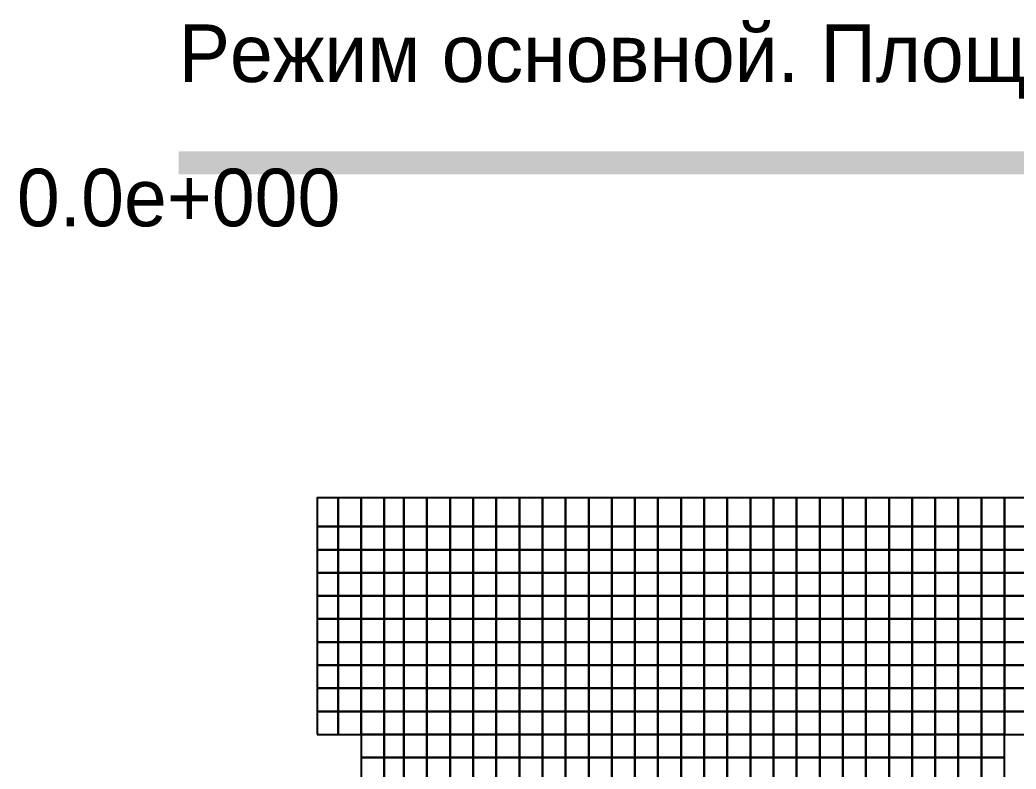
# Model space of a CAD drawing. Extents: x -2.8 to 74.5, y -0.2 to 18.4.
# Drawn here: x -2.75 to 5.87, y 11.9 to 18.39 of the extents above; entities that cross this region are included whole.
import ezdxf
from ezdxf.enums import TextEntityAlignment as Align

# ---------------------------------------------------------------- set-up
doc = ezdxf.new("R2010")
doc.units = 0
doc.header["$MEASUREMENT"] = 0
doc.layers.add('layer_elements', color=7, linetype='Continuous')
doc.layers.add('layer_result_palette', color=7, linetype='Continuous')

msp = doc.modelspace()

# ---------------------------------------------------------------- linework, layer by layer
at = {"layer": 'layer_elements', "color": 171, "true_color": 0x8080ff}
for points in [[(-0.18, 14), (0, 14), (0, 14.25), (-0.18, 14.25)], [(0, 14), (0.2, 14), (0.2, 14.25), (0, 14.25)], [(0.2, 14), (0.4, 14), (0.4, 14.25), (0.2, 14.25)], [(0.4, 14), (0.57, 14), (0.57, 14.25), (0.4, 14.25)], [(0.57, 14), (0.77, 14), (0.77, 14.25), (0.57, 14.25)], [(0.77, 14), (0.97, 14), (0.97, 14.25), (0.77, 14.25)], [(0.97, 14), (1.17, 14), (1.17, 14.25), (0.97, 14.25)], [(1.17, 14), (1.37, 14), (1.37, 14.25), (1.17, 14.25)], [(1.37, 14), (1.57, 14), (1.57, 14.25), (1.37, 14.25)], [(1.57, 14), (1.77, 14), (1.77, 14.25), (1.57, 14.25)], [(1.77, 14), (1.97, 14), (1.97, 14.25), (1.77, 14.25)], [(1.97, 14), (2.17, 14), (2.17, 14.25), (1.97, 14.25)], [(2.17, 14), (2.37, 14), (2.37, 14.25), (2.17, 14.25)], [(2.37, 14), (2.57, 14), (2.57, 14.25), (2.37, 14.25)], [(2.57, 14), (2.77, 14), (2.77, 14.25), (2.57, 14.25)], [(2.77, 14), (2.97, 14), (2.97, 14.25), (2.77, 14.25)], [(2.97, 14), (3.17, 14), (3.17, 14.25), (2.97, 14.25)], [(3.17, 14), (3.37, 14), (3.37, 14.25), (3.17, 14.25)], [(3.37, 14), (3.57, 14), (3.57, 14.25), (3.37, 14.25)], [(3.57, 14), (3.77, 14), (3.77, 14.25), (3.57, 14.25)], [(3.77, 14), (3.97, 14), (3.97, 14.25), (3.77, 14.25)], [(3.97, 14), (4.17, 14), (4.17, 14.25), (3.97, 14.25)], [(4.17, 14), (4.37, 14), (4.37, 14.25), (4.17, 14.25)], [(4.37, 14), (4.57, 14), (4.57, 14.25), (4.37, 14.25)], [(4.57, 14), (4.77, 14), (4.77, 14.25), (4.57, 14.25)], [(4.77, 14), (4.97, 14), (4.97, 14.25), (4.77, 14.25)], [(4.97, 14), (5.17, 14), (5.17, 14.25), (4.97, 14.25)], [(5.17, 14), (5.37, 14), (5.37, 14.25), (5.17, 14.25)], [(5.37, 14), (5.57, 14), (5.57, 14.25), (5.37, 14.25)], [(5.57, 14), (5.77, 14), (5.77, 14.25), (5.57, 14.25)], [(5.77, 14), (5.97, 14), (5.97, 14.25), (5.77, 14.25)], [(-0.18, 13.8), (0, 13.8), (0, 14), (-0.18, 14)], [(0, 13.8), (0.2, 13.8), (0.2, 14), (0, 14)], [(0.2, 13.8), (0.4, 13.8), (0.4, 14), (0.2, 14)], [(0.4, 13.8), (0.57, 13.8), (0.57, 14), (0.4, 14)], [(0.57, 13.8), (0.77, 13.8), (0.77, 14), (0.57, 14)], [(0.77, 13.8), (0.97, 13.8), (0.97, 14), (0.77, 14)], [(0.97, 13.8), (1.17, 13.8), (1.17, 14), (0.97, 14)], [(1.17, 13.8), (1.37, 13.8), (1.37, 14), (1.17, 14)], [(1.37, 13.8), (1.57, 13.8), (1.57, 14), (1.37, 14)], [(1.57, 13.8), (1.77, 13.8), (1.77, 14), (1.57, 14)], [(1.77, 13.8), (1.97, 13.8), (1.97, 14), (1.77, 14)], [(1.97, 13.8), (2.17, 13.8), (2.17, 14), (1.97, 14)], [(2.17, 13.8), (2.37, 13.8), (2.37, 14), (2.17, 14)], [(2.37, 13.8), (2.57, 13.8), (2.57, 14), (2.37, 14)], [(2.57, 13.8), (2.77, 13.8), (2.77, 14), (2.57, 14)], [(2.77, 13.8), (2.97, 13.8), (2.97, 14), (2.77, 14)], [(2.97, 13.8), (3.17, 13.8), (3.17, 14), (2.97, 14)], [(3.17, 13.8), (3.37, 13.8), (3.37, 14), (3.17, 14)], [(3.37, 13.8), (3.57, 13.8), (3.57, 14), (3.37, 14)], [(3.57, 13.8), (3.77, 13.8), (3.77, 14), (3.57, 14)], [(3.77, 13.8), (3.97, 13.8), (3.97, 14), (3.77, 14)], [(3.97, 13.8), (4.17, 13.8), (4.17, 14), (3.97, 14)], [(4.17, 13.8), (4.37, 13.8), (4.37, 14), (4.17, 14)], [(4.37, 13.8), (4.57, 13.8), (4.57, 14), (4.37, 14)], [(4.57, 13.8), (4.77, 13.8), (4.77, 14), (4.57, 14)], [(4.77, 13.8), (4.97, 13.8), (4.97, 14), (4.77, 14)], [(4.97, 13.8), (5.17, 13.8), (5.17, 14), (4.97, 14)], [(5.17, 13.8), (5.37, 13.8), (5.37, 14), (5.17, 14)], [(5.37, 13.8), (5.57, 13.8), (5.57, 14), (5.37, 14)], [(5.57, 13.8), (5.77, 13.8), (5.77, 14), (5.57, 14)], [(5.77, 13.8), (5.97, 13.8), (5.97, 14), (5.77, 14)], [(-0.18, 13.6), (0, 13.6), (0, 13.8), (-0.18, 13.8)], [(0, 13.6), (0.2, 13.6), (0.2, 13.8), (0, 13.8)], [(0.2, 13.6), (0.4, 13.6), (0.4, 13.8), (0.2, 13.8)], [(0.4, 13.6), (0.57, 13.6), (0.57, 13.8), (0.4, 13.8)], [(0.57, 13.6), (0.77, 13.6), (0.77, 13.8), (0.57, 13.8)], [(0.77, 13.6), (0.97, 13.6), (0.97, 13.8), (0.77, 13.8)], [(0.97, 13.6), (1.17, 13.6), (1.17, 13.8), (0.97, 13.8)], [(1.17, 13.6), (1.37, 13.6), (1.37, 13.8), (1.17, 13.8)], [(1.37, 13.6), (1.57, 13.6), (1.57, 13.8), (1.37, 13.8)], [(1.57, 13.6), (1.77, 13.6), (1.77, 13.8), (1.57, 13.8)], [(1.77, 13.6), (1.97, 13.6), (1.97, 13.8), (1.77, 13.8)], [(1.97, 13.6), (2.17, 13.6), (2.17, 13.8), (1.97, 13.8)], [(2.17, 13.6), (2.37, 13.6), (2.37, 13.8), (2.17, 13.8)], [(2.37, 13.6), (2.57, 13.6), (2.57, 13.8), (2.37, 13.8)], [(2.57, 13.6), (2.77, 13.6), (2.77, 13.8), (2.57, 13.8)], [(2.77, 13.6), (2.97, 13.6), (2.97, 13.8), (2.77, 13.8)], [(2.97, 13.6), (3.17, 13.6), (3.17, 13.8), (2.97, 13.8)], [(3.17, 13.6), (3.37, 13.6), (3.37, 13.8), (3.17, 13.8)], [(3.37, 13.6), (3.57, 13.6), (3.57, 13.8), (3.37, 13.8)], [(3.57, 13.6), (3.77, 13.6), (3.77, 13.8), (3.57, 13.8)], [(3.77, 13.6), (3.97, 13.6), (3.97, 13.8), (3.77, 13.8)], [(3.97, 13.6), (4.17, 13.6), (4.17, 13.8), (3.97, 13.8)], [(4.17, 13.6), (4.37, 13.6), (4.37, 13.8), (4.17, 13.8)], [(4.37, 13.6), (4.57, 13.6), (4.57, 13.8), (4.37, 13.8)], [(4.57, 13.6), (4.77, 13.6), (4.77, 13.8), (4.57, 13.8)], [(4.77, 13.6), (4.97, 13.6), (4.97, 13.8), (4.77, 13.8)], [(4.97, 13.6), (5.17, 13.6), (5.17, 13.8), (4.97, 13.8)], [(5.17, 13.6), (5.37, 13.6), (5.37, 13.8), (5.17, 13.8)], [(5.37, 13.6), (5.57, 13.6), (5.57, 13.8), (5.37, 13.8)], [(5.57, 13.6), (5.77, 13.6), (5.77, 13.8), (5.57, 13.8)], [(5.77, 13.6), (5.97, 13.6), (5.97, 13.8), (5.77, 13.8)], [(-0.18, 13.4), (0, 13.4), (0, 13.6), (-0.18, 13.6)], [(0, 13.4), (0.2, 13.4), (0.2, 13.6), (0, 13.6)], [(0.2, 13.4), (0.4, 13.4), (0.4, 13.6), (0.2, 13.6)], [(0.4, 13.4), (0.57, 13.4), (0.57, 13.6), (0.4, 13.6)], [(0.57, 13.4), (0.77, 13.4), (0.77, 13.6), (0.57, 13.6)], [(0.77, 13.4), (0.97, 13.4), (0.97, 13.6), (0.77, 13.6)], [(0.97, 13.4), (1.17, 13.4), (1.17, 13.6), (0.97, 13.6)], [(1.17, 13.4), (1.37, 13.4), (1.37, 13.6), (1.17, 13.6)], [(1.37, 13.4), (1.57, 13.4), (1.57, 13.6), (1.37, 13.6)], [(1.57, 13.4), (1.77, 13.4), (1.77, 13.6), (1.57, 13.6)], [(1.77, 13.4), (1.97, 13.4), (1.97, 13.6), (1.77, 13.6)], [(1.97, 13.4), (2.17, 13.4), (2.17, 13.6), (1.97, 13.6)], [(2.17, 13.4), (2.37, 13.4), (2.37, 13.6), (2.17, 13.6)], [(2.37, 13.4), (2.57, 13.4), (2.57, 13.6), (2.37, 13.6)], [(2.57, 13.4), (2.77, 13.4), (2.77, 13.6), (2.57, 13.6)], [(2.77, 13.4), (2.97, 13.4), (2.97, 13.6), (2.77, 13.6)], [(2.97, 13.4), (3.17, 13.4), (3.17, 13.6), (2.97, 13.6)], [(3.17, 13.4), (3.37, 13.4), (3.37, 13.6), (3.17, 13.6)], [(3.37, 13.4), (3.57, 13.4), (3.57, 13.6), (3.37, 13.6)], [(3.57, 13.4), (3.77, 13.4), (3.77, 13.6), (3.57, 13.6)], [(3.77, 13.4), (3.97, 13.4), (3.97, 13.6), (3.77, 13.6)], [(3.97, 13.4), (4.17, 13.4), (4.17, 13.6), (3.97, 13.6)], [(4.17, 13.4), (4.37, 13.4), (4.37, 13.6), (4.17, 13.6)], [(4.37, 13.4), (4.57, 13.4), (4.57, 13.6), (4.37, 13.6)], [(4.57, 13.4), (4.77, 13.4), (4.77, 13.6), (4.57, 13.6)], [(4.77, 13.4), (4.97, 13.4), (4.97, 13.6), (4.77, 13.6)], [(4.97, 13.4), (5.17, 13.4), (5.17, 13.6), (4.97, 13.6)], [(5.17, 13.4), (5.37, 13.4), (5.37, 13.6), (5.17, 13.6)], [(5.37, 13.4), (5.57, 13.4), (5.57, 13.6), (5.37, 13.6)], [(5.57, 13.4), (5.77, 13.4), (5.77, 13.6), (5.57, 13.6)], [(-0.18, 13.2), (0, 13.2), (0, 13.4), (-0.18, 13.4)], [(0.77, 13.2), (0.97, 13.2), (0.97, 13.4), (0.77, 13.4)], [(0.97, 13.2), (1.17, 13.2), (1.17, 13.4), (0.97, 13.4)], [(1.17, 13.2), (1.37, 13.2), (1.37, 13.4), (1.17, 13.4)], [(1.37, 13.2), (1.57, 13.2), (1.57, 13.4), (1.37, 13.4)], [(1.57, 13.2), (1.77, 13.2), (1.77, 13.4), (1.57, 13.4)], [(1.77, 13.2), (1.97, 13.2), (1.97, 13.4), (1.77, 13.4)], [(1.97, 13.2), (2.17, 13.2), (2.17, 13.4), (1.97, 13.4)], [(2.17, 13.2), (2.37, 13.2), (2.37, 13.4), (2.17, 13.4)], [(2.37, 13.2), (2.57, 13.2), (2.57, 13.4), (2.37, 13.4)], [(2.57, 13.2), (2.77, 13.2), (2.77, 13.4), (2.57, 13.4)], [(2.77, 13.2), (2.97, 13.2), (2.97, 13.4), (2.77, 13.4)], [(2.97, 13.2), (3.17, 13.2), (3.17, 13.4), (2.97, 13.4)], [(3.17, 13.2), (3.37, 13.2), (3.37, 13.4), (3.17, 13.4)], [(3.37, 13.2), (3.57, 13.2), (3.57, 13.4), (3.37, 13.4)], [(3.57, 13.2), (3.77, 13.2), (3.77, 13.4), (3.57, 13.4)], [(3.77, 13.2), (3.97, 13.2), (3.97, 13.4), (3.77, 13.4)], [(3.97, 13.2), (4.17, 13.2), (4.17, 13.4), (3.97, 13.4)], [(4.17, 13.2), (4.37, 13.2), (4.37, 13.4), (4.17, 13.4)], [(4.37, 13.2), (4.57, 13.2), (4.57, 13.4), (4.37, 13.4)], [(4.57, 13.2), (4.77, 13.2), (4.77, 13.4), (4.57, 13.4)], [(4.77, 13.2), (4.97, 13.2), (4.97, 13.4), (4.77, 13.4)], [(4.97, 13.2), (5.17, 13.2), (5.17, 13.4), (4.97, 13.4)], [(5.17, 13.2), (5.37, 13.2), (5.37, 13.4), (5.17, 13.4)], [(0.97, 13), (1.17, 13), (1.17, 13.2), (0.97, 13.2)], [(1.17, 13), (1.37, 13), (1.37, 13.2), (1.17, 13.2)], [(1.37, 13), (1.57, 13), (1.57, 13.2), (1.37, 13.2)], [(1.57, 13), (1.77, 13), (1.77, 13.2), (1.57, 13.2)], [(1.77, 13), (1.97, 13), (1.97, 13.2), (1.77, 13.2)], [(1.97, 13), (2.17, 13), (2.17, 13.2), (1.97, 13.2)], [(2.17, 13), (2.37, 13), (2.37, 13.2), (2.17, 13.2)], [(2.37, 13), (2.57, 13), (2.57, 13.2), (2.37, 13.2)], [(2.57, 13), (2.77, 13), (2.77, 13.2), (2.57, 13.2)], [(2.77, 13), (2.97, 13), (2.97, 13.2), (2.77, 13.2)], [(2.97, 13), (3.17, 13), (3.17, 13.2), (2.97, 13.2)], [(3.17, 13), (3.37, 13), (3.37, 13.2), (3.17, 13.2)], [(3.37, 13), (3.57, 13), (3.57, 13.2), (3.37, 13.2)], [(3.57, 13), (3.77, 13), (3.77, 13.2), (3.57, 13.2)], [(3.77, 13), (3.97, 13), (3.97, 13.2), (3.77, 13.2)], [(3.97, 13), (4.17, 13), (4.17, 13.2), (3.97, 13.2)], [(4.17, 13), (4.37, 13), (4.37, 13.2), (4.17, 13.2)], [(4.37, 13), (4.57, 13), (4.57, 13.2), (4.37, 13.2)], [(4.57, 13), (4.77, 13), (4.77, 13.2), (4.57, 13.2)], [(4.77, 13), (4.97, 13), (4.97, 13.2), (4.77, 13.2)], [(4.97, 13), (5.17, 13), (5.17, 13.2), (4.97, 13.2)], [(1.17, 12.8), (1.37, 12.8), (1.37, 13), (1.17, 13)], [(1.37, 12.8), (1.57, 12.8), (1.57, 13), (1.37, 13)], [(1.57, 12.8), (1.77, 12.8), (1.77, 13), (1.57, 13)], [(1.77, 12.8), (1.97, 12.8), (1.97, 13), (1.77, 13)], [(1.97, 12.8), (2.17, 12.8), (2.17, 13), (1.97, 13)], [(2.17, 12.8), (2.37, 12.8), (2.37, 13), (2.17, 13)], [(2.37, 12.8), (2.57, 12.8), (2.57, 13), (2.37, 13)], [(2.57, 12.8), (2.77, 12.8), (2.77, 13), (2.57, 13)], [(2.77, 12.8), (2.97, 12.8), (2.97, 13), (2.77, 13)], [(2.97, 12.8), (3.17, 12.8), (3.17, 13), (2.97, 13)], [(3.17, 12.8), (3.37, 12.8), (3.37, 13), (3.17, 13)], [(3.37, 12.8), (3.57, 12.8), (3.57, 13), (3.37, 13)], [(3.57, 12.8), (3.77, 12.8), (3.77, 13), (3.57, 13)], [(3.77, 12.8), (3.97, 12.8), (3.97, 13), (3.77, 13)], [(3.97, 12.8), (4.17, 12.8), (4.17, 13), (3.97, 13)], [(4.17, 12.8), (4.37, 12.8), (4.37, 13), (4.17, 13)], [(4.37, 12.8), (4.57, 12.8), (4.57, 13), (4.37, 13)], [(4.57, 12.8), (4.77, 12.8), (4.77, 13), (4.57, 13)], [(4.77, 12.8), (4.97, 12.8), (4.97, 13), (4.77, 13)], [(4.97, 12.8), (5.17, 12.8), (5.17, 13), (4.97, 13)], [(1.17, 12.6), (1.37, 12.6), (1.37, 12.8), (1.17, 12.8)], [(1.37, 12.6), (1.57, 12.6), (1.57, 12.8), (1.37, 12.8)], [(1.57, 12.6), (1.77, 12.6), (1.77, 12.8), (1.57, 12.8)], [(1.77, 12.6), (1.97, 12.6), (1.97, 12.8), (1.77, 12.8)], [(1.97, 12.6), (2.17, 12.6), (2.17, 12.8), (1.97, 12.8)], [(2.17, 12.6), (2.37, 12.6), (2.37, 12.8), (2.17, 12.8)], [(2.37, 12.6), (2.57, 12.6), (2.57, 12.8), (2.37, 12.8)], [(2.57, 12.6), (2.77, 12.6), (2.77, 12.8), (2.57, 12.8)], [(2.77, 12.6), (2.97, 12.6), (2.97, 12.8), (2.77, 12.8)], [(2.97, 12.6), (3.17, 12.6), (3.17, 12.8), (2.97, 12.8)], [(3.17, 12.6), (3.37, 12.6), (3.37, 12.8), (3.17, 12.8)], [(3.37, 12.6), (3.57, 12.6), (3.57, 12.8), (3.37, 12.8)], [(3.57, 12.6), (3.77, 12.6), (3.77, 12.8), (3.57, 12.8)], [(3.77, 12.6), (3.97, 12.6), (3.97, 12.8), (3.77, 12.8)], [(3.97, 12.6), (4.17, 12.6), (4.17, 12.8), (3.97, 12.8)], [(4.17, 12.6), (4.37, 12.6), (4.37, 12.8), (4.17, 12.8)], [(4.37, 12.6), (4.57, 12.6), (4.57, 12.8), (4.37, 12.8)], [(4.57, 12.6), (4.77, 12.6), (4.77, 12.8), (4.57, 12.8)], [(4.77, 12.6), (4.97, 12.6), (4.97, 12.8), (4.77, 12.8)], [(4.97, 12.6), (5.17, 12.6), (5.17, 12.8), (4.97, 12.8)], [(-0.18, 12.4), (0, 12.4, 0), (0, 12.6), (-0.18, 12.6)], [(1.17, 12.4), (1.37, 12.4), (1.37, 12.6), (1.17, 12.6)], [(1.37, 12.4), (1.57, 12.4), (1.57, 12.6), (1.37, 12.6)], [(1.57, 12.4), (1.77, 12.4), (1.77, 12.6), (1.57, 12.6)], [(1.77, 12.4), (1.97, 12.4), (1.97, 12.6), (1.77, 12.6)], [(1.97, 12.4), (2.17, 12.4), (2.17, 12.6), (1.97, 12.6)], [(2.17, 12.4), (2.37, 12.4), (2.37, 12.6), (2.17, 12.6)], [(2.37, 12.4), (2.57, 12.4), (2.57, 12.6), (2.37, 12.6)], [(2.57, 12.4), (2.77, 12.4), (2.77, 12.6), (2.57, 12.6)], [(2.77, 12.4), (2.97, 12.4), (2.97, 12.6), (2.77, 12.6)], [(2.97, 12.4), (3.17, 12.4), (3.17, 12.6), (2.97, 12.6)], [(3.17, 12.4), (3.37, 12.4), (3.37, 12.6), (3.17, 12.6)], [(3.37, 12.4), (3.57, 12.4), (3.57, 12.6), (3.37, 12.6)], [(3.57, 12.4), (3.77, 12.4), (3.77, 12.6), (3.57, 12.6)], [(3.77, 12.4), (3.97, 12.4), (3.97, 12.6), (3.77, 12.6)], [(3.97, 12.4), (4.17, 12.4), (4.17, 12.6), (3.97, 12.6)], [(4.17, 12.4), (4.37, 12.4), (4.37, 12.6), (4.17, 12.6)], [(4.37, 12.4), (4.57, 12.4), (4.57, 12.6), (4.37, 12.6)], [(4.57, 12.4), (4.77, 12.4), (4.77, 12.6), (4.57, 12.6)], [(4.77, 12.4), (4.97, 12.4), (4.97, 12.6), (4.77, 12.6)], [(4.97, 12.4), (5.17, 12.4), (5.17, 12.6), (4.97, 12.6)], [(5.17, 12.4), (5.37, 12.4), (5.37, 12.6), (5.17, 12.6)], [(-0.18, 12.2), (0, 12.2), (0, 12.4, 0), (-0.18, 12.4)], [(1.17, 12.2), (1.37, 12.2), (1.37, 12.4), (1.17, 12.4)], [(1.37, 12.2), (1.57, 12.2), (1.57, 12.4), (1.37, 12.4)], [(1.57, 12.2), (1.77, 12.2), (1.77, 12.4), (1.57, 12.4)], [(1.77, 12.2), (1.97, 12.2), (1.97, 12.4), (1.77, 12.4)], [(1.97, 12.2), (2.17, 12.2), (2.17, 12.4), (1.97, 12.4)], [(2.17, 12.2), (2.37, 12.2), (2.37, 12.4), (2.17, 12.4)], [(2.37, 12.2), (2.57, 12.2), (2.57, 12.4), (2.37, 12.4)], [(2.57, 12.2), (2.77, 12.2), (2.77, 12.4), (2.57, 12.4)], [(2.77, 12.2), (2.97, 12.2), (2.97, 12.4), (2.77, 12.4)], [(2.97, 12.2), (3.17, 12.2), (3.17, 12.4), (2.97, 12.4)], [(3.17, 12.2), (3.37, 12.2), (3.37, 12.4), (3.17, 12.4)], [(3.37, 12.2), (3.57, 12.2), (3.57, 12.4), (3.37, 12.4)], [(3.57, 12.2), (3.77, 12.2), (3.77, 12.4), (3.57, 12.4)], [(3.77, 12.2), (3.97, 12.2), (3.97, 12.4), (3.77, 12.4)], [(3.97, 12.2), (4.17, 12.2), (4.17, 12.4), (3.97, 12.4)], [(4.17, 12.2), (4.37, 12.2), (4.37, 12.4), (4.17, 12.4)], [(4.37, 12.2), (4.57, 12.2), (4.57, 12.4), (4.37, 12.4)], [(4.57, 12.2), (4.77, 12.2), (4.77, 12.4), (4.57, 12.4)], [(4.77, 12.2), (4.97, 12.2), (4.97, 12.4), (4.77, 12.4)], [(4.97, 12.2), (5.17, 12.2), (5.17, 12.4), (4.97, 12.4)], [(1.17, 12), (1.37, 12), (1.37, 12.2), (1.17, 12.2)], [(1.37, 12), (1.57, 12), (1.57, 12.2), (1.37, 12.2)], [(1.57, 12), (1.77, 12), (1.77, 12.2), (1.57, 12.2)], [(1.77, 12), (1.97, 12), (1.97, 12.2), (1.77, 12.2)], [(1.97, 12), (2.17, 12), (2.17, 12.2), (1.97, 12.2)], [(2.17, 12), (2.37, 12), (2.37, 12.2), (2.17, 12.2)], [(2.37, 12), (2.57, 12), (2.57, 12.2), (2.37, 12.2)], [(2.57, 12), (2.77, 12), (2.77, 12.2), (2.57, 12.2)], [(2.77, 12), (2.97, 12), (2.97, 12.2), (2.77, 12.2)], [(2.97, 12), (3.17, 12), (3.17, 12.2), (2.97, 12.2)], [(3.17, 12), (3.37, 12), (3.37, 12.2), (3.17, 12.2)], [(3.37, 12), (3.57, 12), (3.57, 12.2), (3.37, 12.2)], [(3.57, 12), (3.77, 12), (3.77, 12.2), (3.57, 12.2)], [(3.77, 12), (3.97, 12), (3.97, 12.2), (3.77, 12.2)], [(3.97, 12), (4.17, 12), (4.17, 12.2), (3.97, 12.2)], [(4.17, 12), (4.37, 12), (4.37, 12.2), (4.17, 12.2)], [(4.37, 12), (4.57, 12), (4.57, 12.2), (4.37, 12.2)], [(4.57, 12), (4.77, 12), (4.77, 12.2), (4.57, 12.2)], [(4.77, 12), (4.97, 12), (4.97, 12.2), (4.77, 12.2)], [(4.97, 12), (5.17, 12), (5.17, 12.2), (4.97, 12.2)], [(5.37, 12), (5.57, 12, 0), (5.57, 12.2, 0), (5.37, 12.2)], [(5.57, 12, 0), (5.77, 12), (5.77, 12.2), (5.57, 12.2, 0)], [(1.17, 11.8), (1.37, 11.8), (1.37, 12), (1.17, 12)], [(1.37, 11.8), (1.57, 11.8), (1.57, 12), (1.37, 12)], [(1.57, 11.8), (1.77, 11.8), (1.77, 12), (1.57, 12)], [(1.77, 11.8), (1.97, 11.8), (1.97, 12), (1.77, 12)], [(1.97, 11.8), (2.17, 11.8), (2.17, 12), (1.97, 12)], [(2.17, 11.8), (2.37, 11.8), (2.37, 12), (2.17, 12)], [(2.37, 11.8), (2.57, 11.8), (2.57, 12), (2.37, 12)], [(2.57, 11.8), (2.77, 11.8), (2.77, 12), (2.57, 12)], [(2.77, 11.8), (2.97, 11.8), (2.97, 12), (2.77, 12)], [(2.97, 11.8), (3.17, 11.8), (3.17, 12), (2.97, 12)], [(3.17, 11.8), (3.37, 11.8), (3.37, 12), (3.17, 12)], [(3.37, 11.8), (3.57, 11.8), (3.57, 12), (3.37, 12)], [(3.57, 11.8), (3.77, 11.8), (3.77, 12), (3.57, 12)], [(3.77, 11.8), (3.97, 11.8), (3.97, 12), (3.77, 12)], [(3.97, 11.8), (4.17, 11.8), (4.17, 12), (3.97, 12)], [(4.17, 11.8), (4.37, 11.8), (4.37, 12), (4.17, 12)], [(4.37, 11.8), (4.57, 11.8), (4.57, 12), (4.37, 12)], [(4.57, 11.8), (4.77, 11.8), (4.77, 12), (4.57, 12)], [(4.77, 11.8), (4.97, 11.8), (4.97, 12), (4.77, 12)], [(4.97, 11.8), (5.17, 11.8), (5.17, 12), (4.97, 12)], [(5.17, 11.8), (5.37, 11.8), (5.37, 12), (5.17, 12)], [(5.37, 11.8), (5.57, 11.8, 0), (5.57, 12, 0), (5.37, 12)], [(5.57, 11.8, 0), (5.77, 11.8), (5.77, 12), (5.57, 12, 0)]]:
    msp.add_3dface(points, dxfattribs=at)
at = {"layer": 'layer_elements', "color": 51, "true_color": 0xffff73}
for points in [[(5.77, 13.4), (5.97, 13.4), (5.97, 13.6), (5.77, 13.6)], [(0, 13.2), (0.2, 13.2), (0.2, 13.4), (0, 13.4)], [(0.2, 13.2), (0.4, 13.2), (0.4, 13.4), (0.2, 13.4)], [(0.4, 13.2), (0.57, 13.2), (0.57, 13.4), (0.4, 13.4)], [(0.57, 13.2), (0.77, 13.2), (0.77, 13.4), (0.57, 13.4)], [(5.37, 13.2), (5.57, 13.2), (5.57, 13.4), (5.37, 13.4)], [(5.57, 13.2), (5.77, 13.2), (5.77, 13.4), (5.57, 13.4)], [(5.77, 13.2), (5.97, 13.2), (5.97, 13.4), (5.77, 13.4)], [(-0.18, 13), (0, 13), (0, 13.2), (-0.18, 13.2)], [(0, 13), (0.2, 13), (0.2, 13.2), (0, 13.2)], [(0.2, 13), (0.4, 13), (0.4, 13.2), (0.2, 13.2)], [(0.4, 13), (0.57, 13), (0.57, 13.2), (0.4, 13.2)], [(0.57, 13), (0.77, 13), (0.77, 13.2), (0.57, 13.2)], [(0.77, 13), (0.97, 13), (0.97, 13.2), (0.77, 13.2)], [(5.17, 13), (5.37, 13), (5.37, 13.2), (5.17, 13.2)], [(5.37, 13), (5.57, 13), (5.57, 13.2), (5.37, 13.2)], [(5.57, 13), (5.77, 13), (5.77, 13.2), (5.57, 13.2)], [(5.77, 13), (5.97, 13), (5.97, 13.2), (5.77, 13.2)], [(-0.18, 12.8), (0, 12.8), (0, 13), (-0.18, 13)], [(0, 12.8), (0.2, 12.8), (0.2, 13), (0, 13)], [(0.77, 12.8), (0.97, 12.8), (0.97, 13), (0.77, 13)], [(0.97, 12.8), (1.17, 12.8), (1.17, 13), (0.97, 13)], [(5.17, 12.8), (5.37, 12.8), (5.37, 13), (5.17, 13)], [(5.37, 12.8), (5.57, 12.8), (5.57, 13), (5.37, 13)], [(-0.18, 12.6), (0, 12.6), (0, 12.8), (-0.18, 12.8)], [(0.97, 12.6), (1.17, 12.6), (1.17, 12.8), (0.97, 12.8)], [(5.17, 12.6), (5.37, 12.6), (5.37, 12.8), (5.17, 12.8)], [(0, 12.4, 0), (0.2, 12.4), (0.2, 12.6), (0, 12.6)], [(0.97, 12.4), (1.17, 12.4), (1.17, 12.6), (0.97, 12.6)], [(5.77, 12.4), (5.97, 12.4, 0), (5.97, 12.6), (5.77, 12.6)], [(0, 12.2), (0.2, 12.2), (0.2, 12.4), (0, 12.4, 0)], [(0.97, 12.2), (1.17, 12.2), (1.17, 12.4), (0.97, 12.4)], [(5.17, 12.2), (5.37, 12.2), (5.37, 12.4), (5.17, 12.4)], [(0.97, 12), (1.17, 12), (1.17, 12.2), (0.97, 12.2)], [(5.17, 12), (5.37, 12), (5.37, 12.2), (5.17, 12.2)], [(0.97, 11.8), (1.17, 11.8), (1.17, 12), (0.97, 12)]]:
    msp.add_3dface(points, dxfattribs=at)
at = {"layer": 'layer_elements', "color": 40, "true_color": 0xffdc37}
for points in [[(0.2, 12.8), (0.4, 12.8), (0.4, 13), (0.2, 13)], [(0.4, 12.8), (0.57, 12.8), (0.57, 13), (0.4, 13)], [(0.57, 12.8), (0.77, 12.8), (0.77, 13), (0.57, 13)], [(5.57, 12.8), (5.77, 12.8), (5.77, 13), (5.57, 13)], [(5.77, 12.8), (5.97, 12.8), (5.97, 13), (5.77, 13)], [(0, 12.6), (0.2, 12.6), (0.2, 12.8), (0, 12.8)], [(0.57, 12.6), (0.77, 12.6), (0.77, 12.8), (0.57, 12.8)], [(0.77, 12.6), (0.97, 12.6), (0.97, 12.8), (0.77, 12.8)], [(5.37, 12.6), (5.57, 12.6), (5.57, 12.8), (5.37, 12.8)], [(5.57, 12.6), (5.77, 12.6), (5.77, 12.8), (5.57, 12.8)], [(5.77, 12.6), (5.97, 12.6), (5.97, 12.8), (5.77, 12.8)], [(0.77, 12.4), (0.97, 12.4), (0.97, 12.6), (0.77, 12.6)], [(0.77, 12.2), (0.97, 12.2), (0.97, 12.4), (0.77, 12.4)], [(5.37, 12.2), (5.57, 12.2, 0), (5.57, 12.4), (5.37, 12.4)], [(5.77, 12.2), (5.97, 12.2), (5.97, 12.4, 0), (5.77, 12.4)], [(0.2, 12), (0.4, 12, 0), (0.4, 12.2, 0), (0.2, 12.2)], [(0.77, 12), (0.97, 12), (0.97, 12.2), (0.77, 12.2)], [(0.2, 11.8), (0.4, 11.8, 0), (0.4, 12, 0), (0.2, 12)], [(0.77, 11.8), (0.97, 11.8), (0.97, 12), (0.77, 12)]]:
    msp.add_3dface(points, dxfattribs=at)
at = {"layer": 'layer_elements', "color": 40, "true_color": 0xffa41c}
for points in [[(0.2, 12.6), (0.4, 12.6), (0.4, 12.8), (0.2, 12.8)], [(0.4, 12.6), (0.57, 12.6), (0.57, 12.8), (0.4, 12.8)], [(0.57, 12.4), (0.77, 12.4), (0.77, 12.6), (0.57, 12.6)], [(5.37, 12.4), (5.57, 12.4), (5.57, 12.6), (5.37, 12.6)], [(5.57, 12.4), (5.77, 12.4), (5.77, 12.6), (5.57, 12.6)], [(0.57, 12.2), (0.77, 12.2), (0.77, 12.4), (0.57, 12.4)], [(5.57, 12.2, 0), (5.77, 12.2), (5.77, 12.4), (5.57, 12.4)], [(0.4, 12, 0), (0.57, 12), (0.57, 12.2), (0.4, 12.2, 0)], [(0.57, 12), (0.77, 12), (0.77, 12.2), (0.57, 12.2)], [(0.4, 11.8, 0), (0.57, 11.8), (0.57, 12), (0.4, 12, 0)], [(0.57, 11.8), (0.77, 11.8), (0.77, 12), (0.57, 12)]]:
    msp.add_3dface(points, dxfattribs=at)
at = {"layer": 'layer_elements', "color": 6, "true_color": 0xff00ff}
for points in [[(0.2, 12.4), (0.4, 12.4), (0.4, 12.6), (0.2, 12.6)], [(0.4, 12.2, 0), (0.57, 12.2), (0.57, 12.4), (0.4, 12.4)]]:
    msp.add_3dface(points, dxfattribs=at)
at = {"layer": 'layer_elements', "color": 30, "true_color": 0xff6600}
for points in [[(0.4, 12.4), (0.57, 12.4), (0.57, 12.6), (0.4, 12.6)], [(0.2, 12.2), (0.4, 12.2, 0), (0.4, 12.4), (0.2, 12.4)]]:
    msp.add_3dface(points, dxfattribs=at)
at = {"layer": 'layer_result_palette', "color": 171, "true_color": 0x8080ff}
msp.add_solid([(-1.38, 17.05), (11.1533, 17.05), (-1.38, 17.25), (11.1533, 17.25)], dxfattribs=at)

# ---------------------------------------------------------------- texts
at = {"layer": 'layer_result_palette'}
msp.add_text('Режим основной. Площадь полной арматуры на 1пм по оси X у верхней грани', height=0.49863, dxfattribs=at).set_placement((-1.38, 17.85))
msp.add_text('0.0e+000', height=0.49863, dxfattribs=at).set_placement((-1.38, 16.85), align=Align.MIDDLE)

doc.saveas('drawing.dxf')
